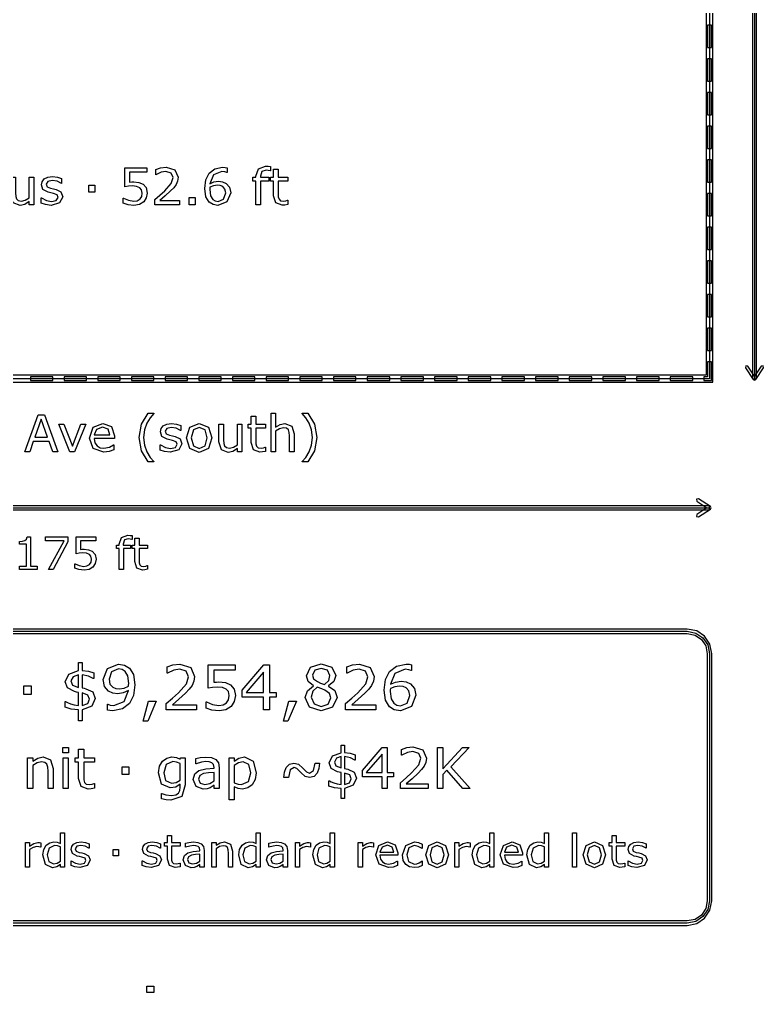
# Model space of a CAD drawing. Header units: inches. Extents: x -33163 to 19162, y -8858 to 30669.
# Drawn here: x 14214 to 15454, y 24874 to 26496 of the extents above; entities that cross this region are included whole.
import ezdxf

# ---------------------------------------------------------------- set-up
doc = ezdxf.new("R2010")
doc.units = ezdxf.units.IN
doc.layers.add('Layer 1', color=7, linetype='Continuous')

msp = doc.modelspace()

# ---------------------------------------------------------------- linework, layer by layer
at = {"layer": 'Layer 1', "color": 7}
for points in [[(13262.91845, 30121.78038), (13262.91845, 25891.78038), (15369.49595, 25891.78038), (15369.49595, 30121.78038), (13262.91845, 30121.78038)], [(15435.45093, 30116.17148), (15435.45093, 25897.38932), (15441.99164, 25897.38932), (15441.99164, 30116.17148), (15435.45093, 30116.17148)], [(13274.13626, 30110.56258), (15358.27807, 30110.56258), (15358.27807, 25902.99825), (13274.13626, 25902.99825), (13274.13626, 30110.56258)], [(13268.52736, 26524.12636), (15363.88701, 26524.12636), (15363.88701, 25897.38932), (13268.52736, 25897.38932), (13268.52736, 26524.12636)], [(15360.61665, 25925.45217), (15360.61665, 25900.65967), (15354.53273, 25900.65967), (15354.53273, 25894.11896), (15367.15737, 25894.11896), (15367.15737, 25925.45217), (15360.61665, 25925.45217)]]:
    msp.add_lwpolyline(points, close=True, dxfattribs=at)
for points in [[(15438.72128, 30116.17148), (15438.72128, 25897.38932)], [(15360.61665, 26486.70922), (15360.61665, 26449.29208), (15367.15737, 26449.29208), (15367.15737, 26486.70922), (15360.61665, 26486.70922)], [(15360.61665, 26430.58351), (15360.61665, 26393.16638), (15367.15737, 26393.16638), (15367.15737, 26430.58351), (15360.61665, 26430.58351)], [(15360.61665, 26374.45781), (15360.61665, 26337.04067), (15367.15737, 26337.04067), (15367.15737, 26374.45781), (15360.61665, 26374.45781)], [(15360.61665, 26318.3321), (15360.61665, 26280.91497), (15367.15737, 26280.91497), (15367.15737, 26318.3321), (15360.61665, 26318.3321)], [(15360.61665, 26262.2064), (15360.61665, 26224.78926), (15367.15737, 26224.78926), (15367.15737, 26262.2064), (15360.61665, 26262.2064)], [(14426.62244, 26206.81604), (14425.06036, 26198.6356), (14420.78518, 26192.05844), (14413.71464, 26187.6188), (14404.25992, 26186.0978), (14394.59953, 26187.16661), (14386.74804, 26189.67411), (14386.74804, 26198.34789), (14387.32333, 26198.34789), (14395.21598, 26194.68933), (14404.09527, 26193.20938), (14409.72701, 26194.03163), (14414.61884, 26196.90919), (14417.33194, 26201.14332), (14418.27739, 26206.8573), (14417.1675, 26212.20128), (14414.16665, 26215.6954), (14408.94591, 26217.87411), (14402.12208, 26218.53171), (14395.13378, 26218.03875), (14389.37872, 26217.05214), (14389.37872, 26248.58178), (14426.21123, 26248.58178), (14426.21123, 26241.38789), (14397.31248, 26241.38789), (14397.31248, 26225.10926), (14400.92995, 26225.35621), (14404.13632, 26225.44043), (14412.85117, 26224.57703), (14419.71616, 26221.61723), (14424.81351, 26215.77997), (14426.62226, 26206.81848), (14426.62244, 26206.81604)], [(14480.63792, 26187.37212), (14439.20144, 26187.37212), (14439.20144, 26195.96366), (14447.83402, 26203.363), (14455.93222, 26210.72126), (14466.74351, 26222.84807), (14469.66227, 26232.59055), (14466.49695, 26240.03104), (14457.74097, 26242.74417), (14449.64278, 26241.42876), (14441.13347, 26237.40015), (14440.72279, 26237.40015), (14440.72279, 26246.03284), (14448.49212, 26248.66373), (14457.94685, 26249.85583), (14472.70455, 26245.29283), (14478.04857, 26233.00166), (14477.14398, 26226.46554), (14474.55417, 26220.75156), (14470.77234, 26215.73648), (14465.5516, 26210.26907), (14456.46682, 26201.88316), (14447.71092, 26194.40151), (14480.6381, 26194.40151), (14480.63792, 26187.37212)], [(14565.68977, 26207.22714), (14559.52361, 26191.97621), (14544.47819, 26186.0978), (14536.25671, 26187.49541), (14529.72059, 26191.6473), (14524.25318, 26200.69103), (14522.36223, 26214.25653), (14524.08875, 26228.68533), (14529.67944, 26239.86668), (14539.01089, 26247.10158), (14552.32979, 26249.73248), (14556.39948, 26249.52668), (14559.72913, 26248.78673), (14559.72913, 26240.93514), (14559.31848, 26240.93514), (14555.82429, 26242.08618), (14551.0969, 26242.66148), (14536.997, 26237.11194), (14530.87192, 26222.1899), (14537.65471, 26225.35519), (14545.42411, 26226.46508), (14552.28902, 26225.72517), (14558.41411, 26222.84761), (14563.84033, 26216.51698), (14565.69016, 26207.22668), (14565.68977, 26207.22714)], [(14632.16094, 26243.85375), (14631.75029, 26243.85375), (14628.42054, 26244.59369), (14624.80314, 26245.00433), (14617.56816, 26242.78458), (14615.3483, 26234.85071), (14615.3483, 26233.28867), (14629.28387, 26233.28867), (14629.28387, 26226.7937), (14615.59498, 26226.7937), (14615.59498, 26187.37212), (14607.86677, 26187.37212), (14607.86677, 26226.79445), (14602.64603, 26226.79445), (14602.64603, 26233.28941), (14607.86677, 26233.28941), (14607.86677, 26234.81041), (14611.93642, 26247.34825), (14623.69317, 26251.74682), (14628.33841, 26251.49986), (14632.16143, 26250.92457), (14632.16094, 26243.85375)], [(14660.89514, 26187.78288), (14656.12673, 26186.83735), (14651.5638, 26186.4669), (14640.87576, 26190.24884), (14637.21713, 26202.37554), (14637.21713, 26226.7936), (14631.9965, 26226.7936), (14631.9965, 26233.28856), (14637.21713, 26233.28856), (14637.21713, 26246.48418), (14644.94545, 26246.48418), (14644.94545, 26233.28856), (14660.89514, 26233.28856), (14660.89514, 26226.7936), (14644.94545, 26226.7936), (14644.94545, 26205.86977), (14645.1101, 26200.19684), (14646.26111, 26196.415), (14648.72757, 26193.98963), (14653.57832, 26193.24969), (14657.52462, 26193.78383), (14660.48442, 26194.72929), (14660.89507, 26194.72929), (14660.89514, 26187.78288)], [(14237.77365, 26187.37212), (14230.04544, 26187.37212), (14230.04544, 26192.46948), (14222.56386, 26187.74208), (14214.67118, 26186.0978), (14203.4077, 26190.49625), (14199.37909, 26203.48639), (14199.37909, 26233.28941), (14207.10734, 26233.28941), (14207.10734, 26207.14494), (14207.4366, 26201.14322), (14208.83421, 26196.90909), (14211.71177, 26194.27819), (14216.85028, 26193.45595), (14223.38639, 26195.01803), (14230.04579, 26199.00549), (14230.04579, 26233.2893), (14237.77404, 26233.2893), (14237.77365, 26187.37212)], [(14285.78751, 26200.60883), (14280.5668, 26190.29077), (14266.38468, 26186.26223), (14257.01215, 26187.45436), (14249.90046, 26190.1263), (14249.90046, 26198.80008), (14250.3111, 26198.80008), (14258.45038, 26194.40151), (14267.04192, 26192.79835), (14275.0168, 26194.44266), (14277.89437, 26199.62222), (14276.33221, 26203.73296), (14270.33049, 26206.11729), (14266.01423, 26206.98069), (14261.20463, 26208.0495), (14252.61313, 26212.73581), (14250.10551, 26220.38179), (14251.25656, 26225.72581), (14254.83288, 26230.2065), (14260.67024, 26233.24854), (14268.64512, 26234.39948), (14276.94884, 26233.37182), (14283.9783, 26230.94644), (14283.9783, 26222.68381), (14283.56765, 26222.68381), (14276.37383, 26226.34243), (14268.07004, 26227.86336), (14260.91737, 26226.21908), (14257.99865, 26221.40948), (14259.76632, 26217.13427), (14265.35691, 26214.79113), (14270.12546, 26213.80452), (14274.56507, 26212.89997), (14282.8689, 26208.66594), (14285.78751, 26200.60883), (14285.78751, 26200.60883)], [(14339.06308, 26208.37819), (14329.23837, 26208.37819), (14329.23837, 26220.01166), (14339.06308, 26220.01166), (14339.06308, 26208.37819)], [(14557.34491, 26206.89788), (14556.19386, 26213.22848), (14552.49426, 26217.58589), (14548.30118, 26219.31241), (14543.49158, 26219.72306), (14536.99662, 26218.90085), (14530.83049, 26216.35208), (14530.70699, 26214.58448), (14530.66959, 26212.48801), (14531.98496, 26202.21111), (14535.6847, 26196.29154), (14539.75436, 26193.61957), (14544.56396, 26192.79732), (14553.93649, 26196.41483), (14557.34848, 26206.89721), (14557.34491, 26206.89788)], [(15360.61665, 26206.08069), (15360.61665, 26168.66356), (15367.15737, 26168.66356), (15367.15737, 26206.08069), (15360.61665, 26206.08069)], [(14506.3303, 26187.37212), (14496.50548, 26187.37212), (14496.50548, 26199.08779), (14506.3303, 26199.08779), (14506.3303, 26187.37212)], [(15360.61665, 26149.95499), (15360.61665, 26112.53785), (15367.15737, 26112.53785), (15367.15737, 26149.95499), (15360.61665, 26149.95499)], [(15360.61665, 26093.82928), (15360.61665, 26056.41215), (15367.15737, 26056.41215), (15367.15737, 26093.82928), (15360.61665, 26093.82928)], [(15360.61665, 26037.70358), (15360.61665, 26000.28644), (15367.15737, 26000.28644), (15367.15737, 26037.70358), (15360.61665, 26037.70358)], [(15360.61665, 25981.57787), (15360.61665, 25944.16074), (15367.15737, 25944.16074), (15367.15737, 25981.57787), (15360.61665, 25981.57787)], [(15424.26965, 25919.07593), (15423.57556, 25915.67769), (15436.67523, 25896.0191), (15438.72146, 25894.92112), (15440.76773, 25896.0191), (15453.86736, 25915.67769), (15453.17327, 25919.07593), (15449.77504, 25918.39959), (15438.72128, 25901.82896), (15427.66788, 25918.39987), (15424.26965, 25919.07621), (15424.26965, 25919.07593)], [(14232.01863, 25900.65967), (14232.01863, 25894.11896), (14269.43576, 25894.11896), (14269.43576, 25900.65967), (14232.01863, 25900.65967)], [(14288.14433, 25900.65967), (14288.14433, 25894.11896), (14325.56147, 25894.11896), (14325.56147, 25900.65967), (14288.14433, 25900.65967)], [(14344.27004, 25900.65967), (14344.27004, 25894.11896), (14381.68717, 25894.11896), (14381.68717, 25900.65967), (14344.27004, 25900.65967)], [(14400.39574, 25900.65967), (14400.39574, 25894.11896), (14437.81288, 25894.11896), (14437.81288, 25900.65967), (14400.39574, 25900.65967)], [(14456.52145, 25900.65967), (14456.52145, 25894.11896), (14493.93858, 25894.11896), (14493.93858, 25900.65967), (14456.52145, 25900.65967)], [(14512.64715, 25900.65967), (14512.64715, 25894.11896), (14550.06429, 25894.11896), (14550.06429, 25900.65967), (14512.64715, 25900.65967)], [(14568.77286, 25900.65967), (14568.77286, 25894.11896), (14606.18999, 25894.11896), (14606.18999, 25900.65967), (14568.77286, 25900.65967)], [(14624.89856, 25900.65967), (14624.89856, 25894.11896), (14662.3157, 25894.11896), (14662.3157, 25900.65967), (14624.89856, 25900.65967)], [(14681.02427, 25900.65967), (14681.02427, 25894.11896), (14718.4414, 25894.11896), (14718.4414, 25900.65967), (14681.02427, 25900.65967)], [(14737.14997, 25900.65967), (14737.14997, 25894.11896), (14774.56711, 25894.11896), (14774.56711, 25900.65967), (14737.14997, 25900.65967)], [(14793.27568, 25900.65967), (14793.27568, 25894.11896), (14830.69281, 25894.11896), (14830.69281, 25900.65967), (14793.27568, 25900.65967)], [(14849.40138, 25900.65967), (14849.40138, 25894.11896), (14886.81852, 25894.11896), (14886.81852, 25900.65967), (14849.40138, 25900.65967)], [(14905.52709, 25900.65967), (14905.52709, 25894.11896), (14942.94422, 25894.11896), (14942.94422, 25900.65967), (14905.52709, 25900.65967)], [(14961.65279, 25900.65967), (14961.65279, 25894.11896), (14999.06993, 25894.11896), (14999.06993, 25900.65967), (14961.65279, 25900.65967)], [(15017.7785, 25900.65967), (15017.7785, 25894.11896), (15055.19563, 25894.11896), (15055.19563, 25900.65967), (15017.7785, 25900.65967)], [(15073.9042, 25900.65967), (15073.9042, 25894.11896), (15111.32134, 25894.11896), (15111.32134, 25900.65967), (15073.9042, 25900.65967)], [(15130.02991, 25900.65967), (15130.02991, 25894.11896), (15167.44704, 25894.11896), (15167.44704, 25900.65967), (15130.02991, 25900.65967)], [(15186.15561, 25900.65967), (15186.15561, 25894.11896), (15223.57275, 25894.11896), (15223.57275, 25900.65967), (15186.15561, 25900.65967)], [(15242.28132, 25900.65967), (15242.28132, 25894.11896), (15279.69845, 25894.11896), (15279.69845, 25900.65967), (15242.28132, 25900.65967)], [(15298.40702, 25900.65967), (15298.40702, 25894.11896), (15335.82416, 25894.11896), (15335.82416, 25900.65967), (15298.40702, 25900.65967)], [(14277.81263, 25775.78362), (14269.13885, 25775.78362), (14263.13716, 25792.84331), (14236.66379, 25792.84331), (14230.66206, 25775.78362), (14222.39943, 25775.78362), (14244.67982, 25836.993), (14255.5322, 25836.993), (14277.81263, 25775.78362)], [(14437.84487, 25758.84721), (14428.43119, 25758.84721), (14417.12652, 25777.05795), (14413.09802, 25799.29719), (14417.12652, 25821.53647), (14428.43119, 25839.74717), (14437.84487, 25839.74717), (14437.84487, 25839.33653), (14431.47319, 25832.3893), (14425.8825, 25823.26334), (14421.85399, 25812.12325), (14420.33299, 25799.29758), (14421.81284, 25786.43087), (14425.8825, 25775.33182), (14431.51427, 25766.20586), (14437.84487, 25759.25871), (14437.84487, 25758.84721)], [(14623.5694, 25776.19427), (14618.80088, 25775.24874), (14614.23795, 25774.87924), (14603.54994, 25778.66119), (14599.89139, 25790.78789), (14599.89139, 25815.20594), (14594.67065, 25815.20594), (14594.67065, 25821.7009), (14599.89139, 25821.7009), (14599.89139, 25834.89653), (14607.6196, 25834.89653), (14607.6196, 25821.7009), (14623.5694, 25821.7009), (14623.5694, 25815.20594), (14607.6196, 25815.20594), (14607.6196, 25794.28208), (14607.78425, 25788.60918), (14608.93529, 25784.82735), (14611.40172, 25782.40197), (14616.2524, 25781.66203), (14620.19877, 25782.19617), (14623.15847, 25783.1416), (14623.56911, 25783.1416), (14623.5694, 25776.19427)], [(14671.29543, 25775.78362), (14663.56722, 25775.78362), (14663.56722, 25801.92809), (14663.19773, 25807.84758), (14661.84116, 25812.20499), (14658.88137, 25814.75375), (14653.86625, 25815.61715), (14647.2479, 25814.05507), (14640.62958, 25810.06765), (14640.62958, 25775.78362), (14632.90134, 25775.78362), (14632.90134, 25839.74717), (14640.62958, 25839.74717), (14640.62958, 25816.60355), (14648.11123, 25821.28987), (14656.04495, 25822.97523), (14667.39067, 25818.49454), (14671.29589, 25805.58674), (14671.29543, 25775.78362)], [(14709.36119, 25799.29719), (14705.33258, 25777.05795), (14694.02802, 25758.84721), (14684.61434, 25758.84721), (14684.61434, 25759.25786), (14690.94497, 25766.20501), (14696.57671, 25775.33097), (14700.60521, 25786.43002), (14702.12621, 25799.29673), (14700.60521, 25812.1224), (14696.57671, 25823.26249), (14690.94497, 25832.38845), (14684.61434, 25839.33568), (14684.61434, 25839.74636), (14694.02802, 25839.74636), (14705.33258, 25821.53562), (14709.36119, 25799.29638), (14709.36119, 25799.29719)], [(14260.62955, 25799.83162), (14249.90046, 25829.8813), (14239.13021, 25799.83162), (14260.62955, 25799.83162)], [(14324.14091, 25821.7009), (14305.56033, 25775.78362), (14297.79093, 25775.78362), (14279.33363, 25821.7009), (14287.71954, 25821.7009), (14301.94282, 25785.15615), (14316.04275, 25821.7009), (14324.14091, 25821.7009)], [(14371.94918, 25797.94066), (14338.11763, 25797.94066), (14339.39195, 25790.54132), (14342.88607, 25785.40282), (14347.94234, 25782.44302), (14354.4373, 25781.45651), (14363.85098, 25783.30635), (14370.63377, 25787.00605), (14371.04442, 25787.00605), (14371.04442, 25778.57895), (14363.06961, 25775.8247), (14354.51915, 25774.71481), (14336.67847, 25780.88097), (14330.26564, 25798.47505), (14336.39065, 25816.35688), (14352.58712, 25822.97523), (14366.89263, 25817.54901), (14371.94879, 25802.1336), (14371.94918, 25797.94066)], [(14484.29655, 25789.02032), (14479.07584, 25778.70227), (14464.89371, 25774.67373), (14455.52119, 25775.86586), (14448.40949, 25778.5378), (14448.40949, 25787.21157), (14448.82014, 25787.21157), (14456.95942, 25782.81301), (14465.55096, 25781.20984), (14473.52584, 25782.85416), (14476.4034, 25788.03371), (14474.84136, 25792.14445), (14468.83952, 25794.52878), (14464.5233, 25795.39218), (14459.7137, 25796.46099), (14451.12216, 25801.14731), (14448.61466, 25808.79328), (14449.7656, 25814.13731), (14453.34202, 25818.618), (14459.17928, 25821.66003), (14467.1542, 25822.81098), (14475.45788, 25821.78332), (14482.48733, 25819.35794), (14482.48733, 25811.09531), (14482.07669, 25811.09531), (14474.88286, 25814.75393), (14466.57918, 25816.27486), (14459.42641, 25814.63058), (14456.5078, 25809.82098), (14458.27536, 25805.54577), (14463.86606, 25803.20263), (14468.6345, 25802.21602), (14473.07415, 25801.31146), (14481.37793, 25797.07744), (14484.29655, 25789.02032), (14484.29655, 25789.02032)], [(14534.48904, 25798.72172), (14528.73398, 25781.00433), (14513.31861, 25774.50929), (14497.821, 25781.00433), (14492.10703, 25798.72172), (14497.821, 25816.43912), (14513.31861, 25822.97523), (14528.73398, 25816.43912), (14534.48904, 25798.72172), (14534.48904, 25798.72172)], [(14584.51713, 25775.78362), (14576.78882, 25775.78362), (14576.78882, 25780.88097), (14569.30728, 25776.15357), (14561.4146, 25774.50929), (14550.15108, 25778.90775), (14546.12247, 25791.89789), (14546.12247, 25821.7009), (14553.85082, 25821.7009), (14553.85082, 25795.55644), (14554.18008, 25789.55471), (14555.5778, 25785.32058), (14558.45526, 25782.68969), (14563.59376, 25781.86744), (14570.12988, 25783.42952), (14576.78928, 25787.41698), (14576.78928, 25821.7008), (14584.51763, 25821.7008), (14584.51713, 25775.78362)], [(14364.42656, 25803.86012), (14361.34348, 25813.2738), (14352.17636, 25816.60355), (14342.26945, 25812.945), (14338.11763, 25803.86012), (14364.42656, 25803.86012)], [(14526.51412, 25798.72172), (14523.02001, 25811.95842), (14513.31861, 25816.31584), (14503.53494, 25811.95842), (14500.08191, 25798.72172), (14503.57602, 25785.60834), (14513.31861, 25781.16869), (14522.97885, 25785.56725), (14526.51412, 25798.72172), (14526.51412, 25798.72172)], [(15345.59863, 25697.38668), (15342.2004, 25696.69259), (15342.87674, 25693.29436), (15359.44765, 25682.24096), (15342.87674, 25671.18755), (15342.2004, 25667.78936), (15345.59863, 25667.09527), (15365.25722, 25680.1949), (15366.3552, 25682.24117), (15365.25722, 25684.2874), (15345.59863, 25697.38668)], [(13268.52736, 25685.51114), (13268.52736, 25678.97042), (15363.88701, 25678.97042), (15363.88701, 25685.51114), (13268.52736, 25685.51114)], [(13268.52736, 25682.24078), (15363.88701, 25682.24078)], [(14243.40093, 25579.34365), (14213.94952, 25579.34365), (14213.94952, 25584.89775), (14225.27699, 25584.89775), (14225.27699, 25621.36487), (14213.94952, 25621.36487), (14213.94952, 25626.33434), (14218.8824, 25626.70009), (14222.86526, 25627.83279), (14225.49616, 25630.13488), (14226.62896, 25633.93507), (14232.2927, 25633.93507), (14232.2927, 25584.89814), (14243.40093, 25584.89814), (14243.40093, 25579.34365)], [(14294.22826, 25625.60349), (14269.6002, 25579.34365), (14261.7806, 25579.34365), (14287.9799, 25627.35741), (14256.9938, 25627.35741), (14256.9938, 25633.752), (14294.22826, 25633.752), (14294.22826, 25625.60349)], [(14341.21895, 25596.62717), (14339.83039, 25589.35564), (14336.03021, 25583.50919), (14329.74536, 25579.56292), (14321.34109, 25578.21096), (14312.75415, 25579.16097), (14305.775, 25581.38992), (14305.775, 25589.09989), (14306.28669, 25589.09989), (14313.3024, 25585.84777), (14321.19508, 25584.5324), (14326.20111, 25585.26293), (14330.54936, 25587.82078), (14332.96109, 25591.58438), (14333.80108, 25596.66348), (14332.81451, 25601.41379), (14330.14702, 25604.51968), (14325.50645, 25606.45631), (14319.44077, 25607.04094), (14313.22896, 25606.60222), (14308.1134, 25605.72574), (14308.1134, 25633.7521), (14340.85338, 25633.7521), (14340.85338, 25627.35751), (14315.16559, 25627.35751), (14315.16559, 25612.88763), (14318.38112, 25613.10655), (14321.23128, 25613.18136), (14328.97773, 25612.41434), (14335.08001, 25609.78345), (14339.61094, 25604.5947), (14341.21877, 25596.62898), (14341.21895, 25596.62717)], [(14401.54679, 25629.54987), (14401.18104, 25629.54987), (14398.22135, 25630.20747), (14395.00579, 25630.57325), (14388.57472, 25628.60013), (14386.60153, 25621.54783), (14386.60153, 25620.15931), (14398.98865, 25620.15931), (14398.98865, 25614.38594), (14386.8208, 25614.38594), (14386.8208, 25579.34365), (14379.95122, 25579.34365), (14379.95122, 25614.38565), (14375.31065, 25614.38565), (14375.31065, 25620.15902), (14379.95122, 25620.15902), (14379.95122, 25621.51099), (14383.56868, 25632.65579), (14394.01922, 25636.56557), (14398.14827, 25636.34669), (14401.5465, 25635.83503), (14401.54679, 25629.54987)], [(14427.08838, 25579.70905), (14422.84966, 25578.86901), (14418.79375, 25578.53976), (14409.29324, 25581.9015), (14406.04123, 25592.6808), (14406.04123, 25614.38565), (14401.4006, 25614.38565), (14401.4006, 25620.15902), (14406.04123, 25620.15902), (14406.04123, 25631.88845), (14412.91075, 25631.88845), (14412.91075, 25620.15902), (14427.08838, 25620.15902), (14427.08838, 25614.38565), (14412.91075, 25614.38565), (14412.91075, 25595.78672), (14413.05665, 25590.7442), (14414.07975, 25587.38253), (14416.27221, 25585.22666), (14420.58387, 25584.56906), (14424.09174, 25585.04426), (14426.72264, 25585.88426), (14427.08838, 25585.88426), (14427.08838, 25579.70905)], [(13305.94449, 25480.19188), (13289.92056, 25476.95769), (13276.83676, 25468.13712), (13268.0162, 25455.05333), (13264.78197, 25439.02939), (13264.78197, 25027.44089), (13268.0162, 25011.41695), (13276.83676, 24998.33316), (13289.92056, 24989.51259), (13305.94449, 24986.2784), (15326.46987, 24986.2784), (15342.49381, 24989.51259), (15355.5776, 24998.33316), (15364.39817, 25011.41695), (15367.63236, 25027.44089), (15367.63236, 25439.02939), (15364.39817, 25455.05333), (15355.5776, 25468.13712), (15342.49381, 25476.95769), (15326.46987, 25480.19188), (13305.94449, 25480.19188)], [(13305.94449, 25476.44653), (15326.46987, 25476.44653), (15341.06137, 25473.51512), (15352.95184, 25465.51135), (15360.9556, 25453.62089), (15363.88701, 25439.02939), (15363.88701, 25027.44089), (15360.9556, 25012.84939), (15352.95184, 25000.95893), (15341.06137, 24992.95516), (15326.46987, 24990.02375), (13305.94449, 24990.02375), (13291.35299, 24992.95516), (13279.46253, 25000.95893), (13271.45876, 25012.84939), (13268.52736, 25027.44089), (13268.52736, 25439.02939), (13271.45876, 25453.62089), (13279.46253, 25465.51135), (13291.35299, 25473.51512), (13305.94449, 25476.44653), (13305.94449, 25476.44653)], [(13305.94449, 25472.70118), (15326.46987, 25472.70118), (15339.62897, 25470.07258), (15350.3261, 25462.88562), (15357.51307, 25452.18849), (15360.14166, 25439.02939), (15360.14166, 25027.44089), (15357.51307, 25014.28179), (15350.3261, 25003.58466), (15339.62897, 24996.39769), (15326.46987, 24993.7691), (13305.94449, 24993.7691), (13292.78539, 24996.39769), (13282.08826, 25003.58466), (13274.9013, 25014.28179), (13272.27274, 25027.44089), (13272.27274, 25439.02939), (13274.9013, 25452.18849), (13282.08826, 25462.88562), (13292.78539, 25470.07258), (13305.94449, 25472.70118), (13305.94449, 25472.70118)], [(14340.09764, 25364.57875), (14334.0182, 25351.61605), (14318.09131, 25345.53668), (14318.09131, 25327.34889), (14312.16266, 25327.34889), (14312.16266, 25345.28552), (14299.70249, 25346.54154), (14289.60371, 25349.75706), (14289.60371, 25359.70516), (14290.40722, 25359.70516), (14293.8238, 25357.64514), (14298.59681, 25355.48479), (14304.67617, 25353.67603), (14312.16238, 25352.72142), (14312.16238, 25374.47651), (14308.44443, 25375.23045), (14305.27915, 25376.034), (14293.52229, 25382.21381), (14289.95503, 25392.46331), (14295.78323, 25405.02403), (14312.16238, 25411.00292), (14312.16238, 25424.66886), (14318.09103, 25424.66886), (14318.09103, 25411.1034), (14328.49121, 25409.89751), (14337.4345, 25407.33521), (14337.4345, 25397.48758), (14336.73104, 25397.48758), (14328.84296, 25401.55724), (14318.09103, 25403.81818), (14318.09103, 25382.16357), (14321.35682, 25381.46015), (14324.42156, 25380.80722), (14335.97746, 25375.28051), (14340.09735, 25364.57882), (14340.09764, 25364.57875)], [(14405.86538, 25387.38887), (14403.60444, 25369.60303), (14396.87189, 25355.98721), (14385.41654, 25347.14451), (14369.23839, 25344.02944), (14364.31459, 25344.33062), (14360.19466, 25345.18469), (14360.19466, 25354.78105), (14360.69702, 25354.78105), (14364.81691, 25353.32404), (14370.74556, 25352.67111), (14388.12956, 25359.30311), (14395.46502, 25377.69196), (14386.67256, 25373.67251), (14377.67903, 25372.46673), (14369.28852, 25373.37128), (14361.80238, 25376.88824), (14355.12008, 25384.67585), (14352.90937, 25395.98051), (14360.44586, 25414.6206), (14378.83467, 25421.80527), (14388.88322, 25420.09699), (14396.97226, 25415.07268), (14403.55413, 25404.32079), (14405.86527, 25387.38897), (14405.86538, 25387.38887)], [(14395.71635, 25389.54933), (14394.10852, 25402.05978), (14389.68715, 25409.39519), (14384.61264, 25412.61075), (14378.7343, 25413.61557), (14367.27895, 25409.09372), (14363.10882, 25396.38236), (14364.46538, 25388.59475), (14369.03747, 25383.31921), (14374.01143, 25381.20906), (14380.04052, 25380.70674), (14387.97895, 25381.7618), (14395.51533, 25384.82663), (14395.61542, 25386.88655), (14395.71646, 25389.54944), (14395.71635, 25389.54933)], [(14508.81274, 25345.48655), (14458.1681, 25345.48655), (14458.1681, 25355.98728), (14468.71907, 25365.03101), (14478.61683, 25374.02443), (14491.83069, 25388.84598), (14495.39796, 25400.75352), (14491.52919, 25409.84749), (14480.82753, 25413.16349), (14470.92967, 25411.55576), (14460.52948, 25406.63197), (14460.02716, 25406.63197), (14460.02716, 25417.18294), (14469.52297, 25420.39846), (14481.0788, 25421.85547), (14499.11598, 25416.27856), (14505.64753, 25401.25595), (14504.54213, 25393.26739), (14501.37692, 25386.28368), (14496.75459, 25380.154), (14490.37376, 25373.47176), (14479.27004, 25363.22226), (14468.56835, 25354.07809), (14508.81281, 25354.07809), (14508.81274, 25345.48655)], [(14573.62587, 25369.25139), (14571.71664, 25359.25308), (14566.49134, 25351.21417), (14557.84967, 25345.78805), (14546.29377, 25343.92906), (14534.48678, 25345.23528), (14524.89042, 25348.30012), (14524.89042, 25358.90133), (14525.59384, 25358.90133), (14535.24047, 25354.42973), (14546.09292, 25352.62105), (14552.97618, 25353.6259), (14558.95507, 25357.14282), (14562.27107, 25362.31788), (14563.42671, 25369.30163), (14562.07015, 25375.83315), (14558.4024, 25380.10376), (14552.02157, 25382.76665), (14543.68129, 25383.57019), (14535.13999, 25382.96775), (14528.10605, 25381.7619), (14528.10605, 25420.29809), (14573.12355, 25420.29809), (14573.12355, 25411.50563), (14537.80288, 25411.50563), (14537.80288, 25391.60942), (14542.22429, 25391.91064), (14546.14315, 25392.01073), (14556.79461, 25390.95568), (14565.18519, 25387.33817), (14571.41524, 25380.20374), (14573.62594, 25369.25082), (14573.62587, 25369.25139)], [(14641.35301, 25366.53826), (14630.24941, 25366.53826), (14630.24941, 25345.48655), (14620.60281, 25345.48655), (14620.60281, 25366.53826), (14584.77971, 25366.53826), (14584.77971, 25378.09409), (14621.00476, 25420.29798), (14630.24941, 25420.29798), (14630.24941, 25374.57706), (14641.35301, 25374.57706), (14641.35301, 25366.53826)], [(14743.0444, 25366.33727), (14735.45768, 25350.20935), (14716.46595, 25343.77827), (14697.07228, 25350.05863), (14689.88754, 25366.13631), (14693.50505, 25377.39063), (14703.70428, 25385.42954), (14703.70428, 25385.73073), (14694.76113, 25392.76468), (14691.89722, 25402.31083), (14698.83072, 25416.37872), (14716.46595, 25422.00601), (14734.35238, 25416.62999), (14741.03462, 25402.96394), (14737.8693, 25392.96563), (14728.57445, 25385.32878), (14728.57445, 25385.02759), (14739.32645, 25377.59166), (14743.0444, 25366.33727), (14743.0444, 25366.33727)], [(14731.13686, 25402.86378), (14726.96672, 25411.40508), (14716.41575, 25414.6206), (14706.01546, 25411.606), (14701.996, 25403.46665), (14704.00578, 25397.18636), (14710.18559, 25392.51373), (14715.51137, 25390.15231), (14722.3444, 25387.74068), (14729.22763, 25394.62395), (14731.13686, 25402.86378), (14731.13686, 25402.86378)], [(14807.90773, 25345.48655), (14757.26308, 25345.48655), (14757.26308, 25355.98728), (14767.81405, 25365.03101), (14777.71185, 25374.02443), (14790.92568, 25388.84598), (14794.49294, 25400.75352), (14790.62421, 25409.84749), (14779.92251, 25413.16349), (14770.02465, 25411.55576), (14759.62446, 25406.63197), (14759.12214, 25406.63197), (14759.12214, 25417.18294), (14768.61799, 25420.39846), (14780.17389, 25421.85547), (14798.211, 25416.27856), (14804.74252, 25401.25595), (14803.63722, 25393.26739), (14800.47194, 25386.28368), (14795.84961, 25380.154), (14789.46877, 25373.47176), (14778.36513, 25363.22226), (14767.66337, 25354.07809), (14807.90783, 25354.07809), (14807.90773, 25345.48655)], [(14874.42913, 25369.75381), (14866.89268, 25351.11373), (14848.50383, 25343.92906), (14838.45528, 25345.63723), (14830.46672, 25350.71174), (14823.78441, 25361.76515), (14821.47323, 25378.34535), (14823.58345, 25395.98051), (14830.41648, 25409.64657), (14841.82159, 25418.48927), (14858.10022, 25421.70479), (14863.07426, 25421.45317), (14867.14395, 25420.54861), (14867.14395, 25410.95233), (14866.64159, 25410.95233), (14862.37091, 25412.35909), (14856.59305, 25413.06255), (14839.35973, 25406.27976), (14831.87359, 25388.04173), (14840.16366, 25391.91036), (14849.65954, 25393.26693), (14858.05009, 25392.36237), (14865.53622, 25388.84535), (14872.16829, 25381.10805), (14874.42923, 25369.75314), (14874.42913, 25369.75381)], [(14312.16266, 25383.01781), (14312.16266, 25403.76805), (14303.11893, 25400.80365), (14299.45123, 25393.76971), (14302.16435, 25386.88648), (14312.16266, 25383.01781), (14312.16266, 25383.01781)], [(14620.60281, 25374.57706), (14620.60281, 25408.34024), (14591.61274, 25374.57706), (14620.60281, 25374.57706)], [(14232.92982, 25371.16051), (14220.92181, 25371.16051), (14220.92181, 25385.37919), (14232.92982, 25385.37919), (14232.92982, 25371.16051)], [(14732.69434, 25365.38265), (14730.63443, 25372.76831), (14722.696, 25378.39559), (14717.52105, 25380.45547), (14710.03491, 25383.11836), (14702.7497, 25376.43605), (14700.03657, 25366.89), (14704.70913, 25355.68581), (14716.56643, 25351.26452), (14728.27305, 25355.0327), (14732.69434, 25365.38265), (14732.69434, 25365.38265)], [(14864.2299, 25369.35158), (14862.82299, 25377.08898), (14858.30125, 25382.41466), (14853.17639, 25384.52488), (14847.29809, 25385.0272), (14839.35966, 25384.02235), (14831.82328, 25380.90731), (14831.67267, 25378.74684), (14831.6259, 25376.1845), (14833.23362, 25363.62375), (14837.75547, 25356.38888), (14842.72954, 25353.12312), (14848.60784, 25352.11816), (14860.06319, 25356.53956), (14864.23343, 25369.35148), (14864.2299, 25369.35158)], [(14330.60176, 25363.27243), (14327.63736, 25370.15566), (14318.09131, 25373.62237), (14318.09131, 25352.8219), (14327.33596, 25355.88673), (14330.60176, 25363.27243), (14330.60176, 25363.27243)], [(14441.53765, 25359.8056), (14427.3692, 25326.8967), (14420.03386, 25326.8967), (14428.77608, 25359.8056), (14441.53765, 25359.8056)], [(14675.21667, 25359.80571), (14661.04819, 25326.89677), (14653.71274, 25326.89677), (14662.455, 25359.80571), (14675.21667, 25359.80571)], [(14295.60766, 25274.08707), (14285.92454, 25274.08707), (14285.92454, 25282.99376), (14295.60766, 25282.99376), (14295.60766, 25274.08707)], [(14775.42584, 25231.88335), (14769.89914, 25220.09909), (14755.42, 25214.57239), (14755.42, 25198.03797), (14750.03037, 25198.03797), (14750.03037, 25214.34407), (14738.70297, 25215.48596), (14729.5222, 25218.40917), (14729.5222, 25227.45289), (14730.25278, 25227.45289), (14733.3587, 25225.58015), (14737.69776, 25223.61612), (14743.22446, 25221.97184), (14750.03008, 25221.10377), (14750.03008, 25240.88104), (14746.65009, 25241.56671), (14743.7726, 25242.29729), (14733.08459, 25247.91538), (14729.84167, 25257.23307), (14735.14001, 25268.65186), (14750.03008, 25274.08728), (14750.03008, 25286.51086), (14755.41972, 25286.51086), (14755.41972, 25274.17857), (14764.87458, 25273.08242), (14773.00474, 25270.75293), (14773.00474, 25261.8006), (14772.36493, 25261.8006), (14765.19394, 25265.5003), (14755.41936, 25267.55572), (14755.41936, 25247.86963), (14758.38832, 25247.22981), (14761.17449, 25246.63582), (14771.67982, 25241.61151), (14775.42517, 25231.88271), (14775.42584, 25231.88335)], [(14836.85898, 25233.6647), (14826.76475, 25233.6647), (14826.76475, 25214.52657), (14817.99513, 25214.52657), (14817.99513, 25233.66449), (14785.42864, 25233.66449), (14785.42864, 25244.16982), (14818.36049, 25282.53697), (14826.76475, 25282.53697), (14826.76475, 25240.97254), (14836.85898, 25240.97254), (14836.85898, 25233.6647)], [(14894.77519, 25214.52657), (14848.73452, 25214.52657), (14848.73452, 25224.07273), (14858.32632, 25232.29421), (14867.32437, 25240.47011), (14879.33698, 25253.94429), (14882.57983, 25264.76927), (14879.06287, 25273.0365), (14869.33404, 25276.0511), (14860.33606, 25274.58949), (14850.88123, 25270.11329), (14850.42473, 25270.11329), (14850.42473, 25279.70505), (14859.05742, 25282.6283), (14869.56268, 25283.95294), (14885.96007, 25278.88291), (14891.89791, 25265.22605), (14890.89305, 25257.96364), (14888.01549, 25251.6148), (14883.81336, 25246.04246), (14878.01259, 25239.96769), (14867.91836, 25230.64989), (14858.18953, 25222.33702), (14894.77547, 25222.33702), (14894.77519, 25214.52657)], [(14964.65823, 25214.52657), (14952.91973, 25214.52657), (14926.01701, 25244.80921), (14919.25702, 25237.59255), (14919.25702, 25214.52657), (14910.2134, 25214.52657), (14910.2134, 25282.53697), (14919.25702, 25282.53697), (14919.25702, 25247.04731), (14952.28026, 25282.53697), (14963.24227, 25282.53697), (14932.86824, 25250.56434), (14964.65823, 25214.52657)], [(14269.84687, 25214.52657), (14261.25992, 25214.52657), (14261.25992, 25243.57603), (14260.84928, 25250.1532), (14259.34203, 25254.99479), (14256.05343, 25257.82671), (14250.48098, 25258.78589), (14243.12732, 25257.05022), (14235.77363, 25252.61973), (14235.77363, 25214.52657), (14227.18668, 25214.52657), (14227.18668, 25265.54577), (14235.77363, 25265.54577), (14235.77363, 25259.88203), (14244.0865, 25265.08902), (14252.9018, 25266.96173), (14265.5082, 25261.9831), (14269.84736, 25247.6411), (14269.84687, 25214.52657)], [(14295.05959, 25214.52657), (14286.47261, 25214.52657), (14286.47261, 25265.54577), (14295.05959, 25265.54577), (14295.05959, 25214.52657)], [(14338.54241, 25214.98307), (14333.24403, 25213.93247), (14328.17412, 25213.52182), (14316.29858, 25217.72395), (14312.23348, 25231.19814), (14312.23348, 25258.32921), (14306.43271, 25258.32921), (14306.43271, 25265.54587), (14312.23348, 25265.54587), (14312.23348, 25280.20759), (14320.82035, 25280.20759), (14320.82035, 25265.54587), (14338.54241, 25265.54587), (14338.54241, 25258.32921), (14320.82035, 25258.32921), (14320.82035, 25235.08055), (14321.00275, 25228.77736), (14322.28157, 25224.57522), (14325.02209, 25221.88034), (14330.41176, 25221.05809), (14334.79657, 25221.65209), (14338.08528, 25222.70258), (14338.54174, 25222.70258), (14338.54241, 25214.98307)], [(14490.09276, 25220.32706), (14484.20059, 25201.28043), (14466.0676, 25195.20566), (14458.12008, 25195.79965), (14450.53796, 25197.39833), (14450.53796, 25206.16795), (14450.99446, 25206.16795), (14457.66305, 25204.1582), (14466.79807, 25202.92503), (14474.06044, 25203.97549), (14478.53664, 25206.8987), (14480.82042, 25211.19215), (14481.50514, 25216.81024), (14481.50514, 25221.46913), (14474.06009, 25216.81024), (14465.06211, 25215.30296), (14450.53732, 25221.88016), (14445.1933, 25240.51569), (14447.0203, 25251.84316), (14452.09032, 25260.11039), (14459.30698, 25265.13466), (14467.75689, 25266.96162), (14475.1563, 25266.04773), (14481.50514, 25263.35295), (14482.05332, 25265.54531), (14490.09219, 25265.54531), (14490.09276, 25220.32706)], [(14546.63865, 25214.52657), (14538.09735, 25214.52657), (14538.09735, 25219.96188), (14534.99143, 25217.76953), (14531.24608, 25215.57707), (14526.3132, 25213.84146), (14519.78165, 25213.11089), (14508.08882, 25217.67842), (14503.29287, 25229.32532), (14505.75932, 25238.6888), (14512.88466, 25244.35253), (14524.0751, 25247.1387), (14538.09735, 25248.23492), (14538.09735, 25249.55948), (14537.04685, 25254.40108), (14534.12365, 25257.41557), (14529.73884, 25258.83153), (14524.39481, 25259.19731), (14516.85844, 25258.28339), (14508.2715, 25255.72565), (14507.815, 25255.72565), (14507.815, 25264.44956), (14515.07741, 25265.95691), (14524.44074, 25266.77912), (14533.80422, 25265.86523), (14540.74684, 25262.8507), (14545.13169, 25257.41533), (14546.63894, 25249.1481), (14546.63865, 25214.52657)], [(14608.07179, 25240.65279), (14606.29047, 25229.27968), (14601.26616, 25220.60134), (14594.14082, 25215.34871), (14585.50824, 25213.52172), (14578.29157, 25214.38982), (14571.76005, 25217.0847), (14571.76005, 25195.70865), (14563.17311, 25195.70865), (14563.17311, 25265.54605), (14571.76005, 25265.54605), (14571.76005, 25260.20203), (14579.43346, 25264.99798), (14588.56848, 25266.96201), (14602.91048, 25259.97371), (14608.07179, 25240.65307), (14608.07179, 25240.65279)], [(14750.03037, 25248.64613), (14750.03037, 25267.50997), (14741.80889, 25264.81519), (14738.47454, 25258.4206), (14740.941, 25252.16315), (14750.03037, 25248.64613), (14750.03037, 25248.64613)], [(14817.99513, 25240.97272), (14817.99513, 25271.66646), (14791.64055, 25240.97272), (14817.99513, 25240.97272)], [(14395.81906, 25237.86634), (14384.90269, 25237.86634), (14384.90269, 25250.79238), (14395.81906, 25250.79238), (14395.81906, 25237.86634)], [(14481.50581, 25228.54854), (14481.50581, 25256.36483), (14475.11122, 25258.55718), (14469.26477, 25259.24193), (14458.12008, 25254.49173), (14454.05499, 25240.6978), (14457.06952, 25227.68037), (14467.07242, 25223.24991), (14474.56315, 25224.66577), (14481.50581, 25228.54819), (14481.50581, 25228.54854)], [(14599.21084, 25240.42458), (14596.05921, 25254.21847), (14586.37613, 25258.7861), (14578.93104, 25257.18743), (14571.76005, 25252.9853), (14571.76005, 25224.0729), (14578.0175, 25221.8348), (14584.00099, 25221.2408), (14595.19143, 25226.0824), (14599.21084, 25240.42436), (14599.21084, 25240.42458)], [(14713.90131, 25256.86771), (14712.85071, 25247.96102), (14709.88186, 25240.15058), (14704.81194, 25234.62388), (14697.27546, 25232.6141), (14689.6477, 25234.39545), (14682.47671, 25240.88133), (14675.71684, 25248.05231), (14671.33202, 25249.51395), (14664.75472, 25245.4946), (14662.05994, 25232.56845), (14654.43217, 25232.56845), (14655.43703, 25241.4295), (14658.40588, 25249.28559), (14663.52154, 25254.72101), (14671.05792, 25256.82197), (14678.64004, 25255.04061), (14685.90235, 25248.55484), (14691.8858, 25241.97757), (14697.00146, 25239.92215), (14703.89837, 25244.53539), (14706.27355, 25256.86771), (14713.90131, 25256.86771)], [(14538.09735, 25227.08722), (14538.09735, 25241.29225), (14528.8253, 25240.60754), (14520.42104, 25239.28286), (14514.43766, 25235.99426), (14512.15392, 25229.91953), (14514.80302, 25223.29658), (14522.88757, 25221.10423), (14531.1548, 25222.83983), (14538.09735, 25227.08761), (14538.09735, 25227.08722)], [(14766.79322, 25230.69581), (14764.09837, 25236.95326), (14755.42, 25240.10493), (14755.42, 25221.19534), (14763.82426, 25223.98151), (14766.79322, 25230.69581), (14766.79322, 25230.69581)], [(14288.78379, 25083.56659), (14281.91417, 25083.56659), (14281.91417, 25087.84177), (14275.73896, 25083.85891), (14268.75974, 25082.43389), (14257.14003, 25088.06104), (14252.86485, 25103.66372), (14254.32646, 25112.90837), (14258.3458, 25119.81444), (14264.11917, 25124.05316), (14270.98876, 25125.51477), (14276.68898, 25124.82068), (14281.91417, 25122.73786), (14281.91417, 25140.42333), (14288.78379, 25140.42333), (14288.78379, 25083.56659)], [(14481.31394, 25083.93198), (14477.07532, 25083.09195), (14473.01931, 25082.76269), (14463.51891, 25086.12444), (14460.26679, 25096.90374), (14460.26679, 25118.60859), (14455.62623, 25118.60859), (14455.62623, 25124.38196), (14460.26679, 25124.38196), (14460.26679, 25136.11138), (14467.13641, 25136.11138), (14467.13641, 25124.38196), (14481.31394, 25124.38196), (14481.31394, 25118.60859), (14467.13641, 25118.60859), (14467.13641, 25100.00966), (14467.28232, 25094.96714), (14468.30549, 25091.60546), (14470.49788, 25089.4496), (14474.80964, 25088.792), (14478.31748, 25089.2672), (14480.94837, 25090.1072), (14481.31412, 25090.1072), (14481.31394, 25083.93198)], [(14615.01445, 25083.56659), (14608.14487, 25083.56659), (14608.14487, 25087.84177), (14601.96962, 25083.85891), (14594.9904, 25082.43389), (14583.37068, 25088.06104), (14579.09551, 25103.66372), (14580.55711, 25112.90837), (14584.57646, 25119.81444), (14590.34983, 25124.05316), (14597.21941, 25125.51477), (14602.91964, 25124.82068), (14608.14487, 25122.73786), (14608.14487, 25140.42333), (14615.01445, 25140.42333), (14615.01445, 25083.56659)], [(14738.52018, 25083.56659), (14731.65067, 25083.56659), (14731.65067, 25087.84177), (14725.47535, 25083.85891), (14718.4962, 25082.43389), (14706.87642, 25088.06104), (14702.60124, 25103.66372), (14704.06284, 25112.90837), (14708.08226, 25119.81444), (14713.85563, 25124.05316), (14720.72515, 25125.51477), (14726.42548, 25124.82068), (14731.65067, 25122.73786), (14731.65067, 25140.42333), (14738.52018, 25140.42333), (14738.52018, 25083.56659)], [(15004.31347, 25083.56659), (14997.44389, 25083.56659), (14997.44389, 25087.84177), (14991.26864, 25083.85891), (14984.28942, 25082.43389), (14972.6696, 25088.06104), (14968.39442, 25103.66372), (14969.85603, 25112.90837), (14973.87548, 25119.81444), (14979.64885, 25124.05316), (14986.51837, 25125.51477), (14992.21866, 25124.82068), (14997.44389, 25122.73786), (14997.44389, 25140.42333), (15004.31347, 25140.42333), (15004.31347, 25083.56659)], [(15095.51773, 25083.56659), (15088.64815, 25083.56659), (15088.64815, 25087.84177), (15082.4729, 25083.85891), (15075.49368, 25082.43389), (15063.8739, 25088.06104), (15059.59869, 25103.66372), (15061.06029, 25112.90837), (15065.07974, 25119.81444), (15070.85312, 25124.05316), (15077.72263, 25125.51477), (15083.42292, 25124.82068), (15088.64815, 25122.73786), (15088.64815, 25140.42333), (15095.51773, 25140.42333), (15095.51773, 25083.56659)], [(15142.28915, 25083.56659), (15135.41957, 25083.56659), (15135.41957, 25140.42315), (15142.28915, 25140.42315), (15142.28915, 25083.56659)], [(15222.49485, 25083.93198), (15218.25616, 25083.09195), (15214.20022, 25082.76269), (15204.69974, 25086.12444), (15201.4477, 25096.90374), (15201.4477, 25118.60859), (15196.80706, 25118.60859), (15196.80706, 25124.38196), (15201.4477, 25124.38196), (15201.4477, 25136.11138), (15208.31721, 25136.11138), (15208.31721, 25124.38196), (15222.49485, 25124.38196), (15222.49485, 25118.60859), (15208.31721, 25118.60859), (15208.31721, 25100.00966), (15208.46316, 25094.96714), (15209.48622, 25091.60546), (15211.67868, 25089.4496), (15215.99034, 25088.792), (15219.49821, 25089.2672), (15222.1291, 25090.1072), (15222.49485, 25090.1072), (15222.49485, 25083.93198)], [(14249.21075, 25116.89123), (14248.84501, 25116.89123), (14245.84876, 25117.40292), (14242.45042, 25117.58532), (14236.31169, 25116.16027), (14230.61147, 25112.5428), (14230.61147, 25083.56659), (14223.74185, 25083.56659), (14223.74185, 25124.38196), (14230.61147, 25124.38196), (14230.61147, 25118.35284), (14237.80985, 25122.9934), (14244.20437, 25124.38196), (14246.79878, 25124.2725), (14249.2104, 25123.94416), (14249.21075, 25116.89123)], [(14331.46272, 25095.3325), (14326.82215, 25086.16089), (14314.21575, 25082.57998), (14305.88453, 25083.63964), (14299.56309, 25086.01481), (14299.56309, 25093.72477), (14299.92887, 25093.72477), (14307.16374, 25089.81499), (14314.80066, 25088.38994), (14321.88944, 25089.85155), (14324.4473, 25094.45552), (14323.05873, 25098.10962), (14317.72387, 25100.22889), (14313.88713, 25100.99595), (14309.61195, 25101.94597), (14301.9751, 25106.11162), (14299.74608, 25112.90809), (14300.76925, 25117.65829), (14303.94822, 25121.64115), (14309.13693, 25124.34519), (14316.22571, 25125.36826), (14323.60688, 25124.45437), (14329.85517, 25122.29857), (14329.85517, 25114.95396), (14329.48942, 25114.95396), (14323.09494, 25118.20608), (14315.71384, 25119.55805), (14309.35581, 25118.09644), (14306.7614, 25113.82123), (14308.33264, 25110.02108), (14313.30211, 25107.93826), (14317.54084, 25107.06174), (14321.48711, 25106.2582), (14328.86831, 25102.49461), (14331.46261, 25095.33268), (14331.46272, 25095.3325)], [(14450.29129, 25095.3325), (14445.65072, 25086.16089), (14433.04436, 25082.57998), (14424.71324, 25083.63964), (14418.3918, 25086.01481), (14418.3918, 25093.72477), (14418.75755, 25093.72477), (14425.99252, 25089.81499), (14433.62938, 25088.38994), (14440.71823, 25089.85155), (14443.27597, 25094.45552), (14441.88752, 25098.10962), (14436.55258, 25100.22889), (14432.71591, 25100.99595), (14428.44074, 25101.94597), (14420.80378, 25106.11162), (14418.57487, 25112.90809), (14419.59793, 25117.65829), (14422.777, 25121.64115), (14427.96571, 25124.34519), (14435.05449, 25125.36826), (14442.43559, 25124.45437), (14448.68395, 25122.29857), (14448.68395, 25114.95396), (14448.31821, 25114.95396), (14441.92362, 25118.20608), (14434.54252, 25119.55805), (14428.18452, 25118.09644), (14425.59019, 25113.82123), (14427.16142, 25110.02108), (14432.1309, 25107.93826), (14436.36952, 25107.06174), (14440.31589, 25106.2582), (14447.69699, 25102.49461), (14450.29129, 25095.33268), (14450.29129, 25095.3325)], [(14521.32542, 25083.56659), (14514.49246, 25083.56659), (14514.49246, 25087.91485), (14512.00769, 25086.16089), (14509.01144, 25084.40698), (14505.06503, 25083.01852), (14499.83983, 25082.43389), (14490.48555, 25086.08785), (14486.64877, 25095.40565), (14488.622, 25102.89638), (14494.32229, 25107.42731), (14503.27462, 25109.65626), (14514.49246, 25110.53274), (14514.49246, 25111.59239), (14513.65151, 25115.46573), (14511.31297, 25117.87735), (14507.8051, 25119.01008), (14503.52992, 25119.30194), (14497.50079, 25118.57136), (14490.63117, 25116.5251), (14490.26543, 25116.5251), (14490.26543, 25123.50424), (14496.07539, 25124.71009), (14503.56609, 25125.36769), (14511.05682, 25124.63715), (14516.61092, 25122.22543), (14520.11879, 25117.87717), (14521.32457, 25111.26342), (14521.32542, 25083.56659)], [(14568.68146, 25083.56659), (14561.81195, 25083.56659), (14561.81195, 25106.8062), (14561.48269, 25112.06799), (14560.27692, 25115.94121), (14557.64602, 25118.20671), (14553.18806, 25118.97377), (14547.30516, 25117.58521), (14541.42216, 25114.04078), (14541.42216, 25083.56659), (14534.55264, 25083.56659), (14534.55264, 25124.38196), (14541.42216, 25124.38196), (14541.42216, 25119.85103), (14548.07247, 25124.01657), (14555.12476, 25125.51477), (14565.2098, 25121.5318), (14568.68107, 25110.05821), (14568.68146, 25083.56659)], [(14660.25122, 25083.56659), (14653.4182, 25083.56659), (14653.4182, 25087.91485), (14650.93339, 25086.16089), (14647.93714, 25084.40698), (14643.99083, 25083.01852), (14638.76553, 25082.43389), (14629.41125, 25086.08785), (14625.57458, 25095.40565), (14627.5477, 25102.89638), (14633.24799, 25107.42731), (14642.20033, 25109.65626), (14653.4182, 25110.53274), (14653.4182, 25111.59239), (14652.57725, 25115.46573), (14650.23867, 25117.87735), (14646.7308, 25119.01008), (14642.45562, 25119.30194), (14636.42649, 25118.57136), (14629.55698, 25116.5251), (14629.19124, 25116.5251), (14629.19124, 25123.50424), (14635.0012, 25124.71009), (14642.4919, 25125.36769), (14649.98263, 25124.63715), (14655.53673, 25122.22543), (14659.0446, 25117.87717), (14660.25045, 25111.26342), (14660.25122, 25083.56659)], [(14698.94725, 25116.89123), (14698.5815, 25116.89123), (14695.58525, 25117.40292), (14692.18702, 25117.58532), (14686.04826, 25116.16027), (14680.34796, 25112.5428), (14680.34796, 25083.56659), (14673.47845, 25083.56659), (14673.47845, 25124.38196), (14680.34796, 25124.38196), (14680.34796, 25118.35284), (14687.54645, 25122.9934), (14693.94094, 25124.38196), (14696.53527, 25124.2725), (14698.94697, 25123.94416), (14698.94725, 25116.89123)], [(14803.81749, 25116.89123), (14803.45175, 25116.89123), (14800.45546, 25117.40292), (14797.05723, 25117.58532), (14790.9185, 25116.16027), (14785.21817, 25112.5428), (14785.21817, 25083.56659), (14778.34866, 25083.56659), (14778.34866, 25124.38196), (14785.21817, 25124.38196), (14785.21817, 25118.35284), (14792.41659, 25122.9934), (14798.81118, 25124.38196), (14801.40548, 25124.2725), (14803.8171, 25123.94416), (14803.81749, 25116.89123)], [(14844.45015, 25103.26177), (14814.37762, 25103.26177), (14815.51036, 25096.68447), (14818.61624, 25092.11698), (14823.11069, 25089.48608), (14828.88406, 25088.60957), (14837.25177, 25090.25389), (14843.28086, 25093.54256), (14843.64664, 25093.54256), (14843.64664, 25086.05182), (14836.55775, 25083.60364), (14828.95742, 25082.61703), (14813.09898, 25088.09809), (14807.39876, 25103.73722), (14812.84326, 25119.63222), (14827.24006, 25125.51523), (14839.95599, 25120.69187), (14844.45043, 25106.98934), (14844.45015, 25103.26177)], [(14837.76335, 25108.52356), (14835.02282, 25116.89123), (14826.87439, 25119.85103), (14818.06817, 25116.59892), (14814.37762, 25108.52356), (14837.76335, 25108.52356)], [(14885.04636, 25086.12444), (14878.50564, 25083.56659), (14871.96493, 25082.65267), (14863.85302, 25083.9316), (14857.53158, 25087.87797), (14853.40249, 25094.52832), (14851.94088, 25103.91909), (14857.42194, 25119.63137), (14871.96493, 25125.33159), (14878.83444, 25124.34509), (14885.04636, 25121.93336), (14885.04636, 25114.29654), (14884.68061, 25114.29654), (14878.17646, 25118.06013), (14871.67234, 25119.37565), (14862.42769, 25115.42924), (14859.06594, 25103.91909), (14862.35464, 25092.55513), (14871.67234, 25088.60875), (14875.91095, 25089.1569), (14879.78429, 25090.58194), (14882.59786, 25092.18974), (14884.68061, 25093.68783), (14885.04636, 25093.68783), (14885.04636, 25086.12444)], [(14928.63871, 25103.95603), (14923.52315, 25088.20716), (14909.8205, 25082.43389), (14896.04492, 25088.20716), (14890.96585, 25103.95603), (14896.04492, 25119.7048), (14909.8205, 25125.51477), (14923.52315, 25119.7048), (14928.63871, 25103.95603), (14928.63871, 25103.95603)], [(14921.54996, 25103.95603), (14918.44404, 25115.72194), (14909.8205, 25119.59517), (14901.12403, 25115.72194), (14898.0546, 25103.95603), (14901.16052, 25092.29966), (14909.8205, 25088.35335), (14918.40748, 25092.26317), (14921.54996, 25103.95603), (14921.54996, 25103.95603)], [(14964.74047, 25116.89123), (14964.37469, 25116.89123), (14961.37833, 25117.40292), (14957.9801, 25117.58532), (14951.84137, 25116.16027), (14946.14115, 25112.5428), (14946.14115, 25083.56659), (14939.27153, 25083.56659), (14939.27153, 25124.38196), (14946.14115, 25124.38196), (14946.14115, 25118.35284), (14953.33953, 25122.9934), (14959.73405, 25124.38196), (14962.32846, 25124.2725), (14964.74008, 25123.94416), (14964.74047, 25116.89123)], [(15051.99835, 25103.26177), (15021.92583, 25103.26177), (15023.05853, 25096.68447), (15026.16441, 25092.11698), (15030.65889, 25089.48608), (15036.43226, 25088.60957), (15044.79994, 25090.25389), (15050.82907, 25093.54256), (15051.19481, 25093.54256), (15051.19481, 25086.05182), (15044.10596, 25083.60364), (15036.50559, 25082.61703), (15020.64719, 25088.09809), (15014.94696, 25103.73722), (15020.39143, 25119.63222), (15034.78823, 25125.51523), (15047.50416, 25120.69187), (15051.9986, 25106.98934), (15051.99835, 25103.26177)], [(15045.31152, 25108.52356), (15042.57099, 25116.89123), (15034.42259, 25119.85103), (15025.61634, 25116.59892), (15021.92583, 25108.52356), (15045.31152, 25108.52356)], [(15190.6683, 25103.95603), (15185.55274, 25088.20716), (15171.8501, 25082.43389), (15158.07452, 25088.20716), (15152.99541, 25103.95603), (15158.07452, 25119.7048), (15171.8501, 25125.51477), (15185.55274, 25119.7048), (15190.6683, 25103.95603), (15190.6683, 25103.95603)], [(15183.57952, 25103.95603), (15180.47363, 25115.72194), (15171.8501, 25119.59517), (15163.15362, 25115.72194), (15160.08419, 25103.95603), (15163.19011, 25092.29966), (15171.8501, 25088.35335), (15180.43704, 25092.26317), (15183.57952, 25103.95603), (15183.57952, 25103.95603)], [(15259.94847, 25095.3325), (15255.30791, 25086.16089), (15242.70151, 25082.57998), (15234.37039, 25083.63964), (15228.04895, 25086.01481), (15228.04895, 25093.72477), (15228.4147, 25093.72477), (15235.64971, 25089.81499), (15243.28652, 25088.38994), (15250.37531, 25089.85155), (15252.93312, 25094.45552), (15251.5446, 25098.10962), (15246.20973, 25100.22889), (15242.3731, 25100.99595), (15238.09782, 25101.94597), (15230.46096, 25106.11162), (15228.23202, 25112.90809), (15229.25512, 25117.65829), (15232.43415, 25121.64115), (15237.62279, 25124.34519), (15244.71164, 25125.36826), (15252.09274, 25124.45437), (15258.34114, 25122.29857), (15258.34114, 25114.95396), (15257.97536, 25114.95396), (15251.58087, 25118.20608), (15244.19977, 25119.55805), (15237.84178, 25118.09644), (15235.24744, 25113.82123), (15236.81868, 25110.02108), (15241.78815, 25107.93826), (15246.02677, 25107.06174), (15249.97315, 25106.2582), (15257.35424, 25102.49461), (15259.94858, 25095.33268), (15259.94847, 25095.3325)], [(14281.91417, 25093.61514), (14281.91417, 25117.03742), (14276.94474, 25118.75478), (14272.15805, 25119.22999), (14263.16916, 25115.21053), (14259.9536, 25103.81002), (14262.4383, 25092.73837), (14270.40413, 25088.97478), (14276.32359, 25090.2536), (14281.91417, 25093.61535), (14281.91417, 25093.61514)], [(14378.81876, 25102.23857), (14370.0857, 25102.23857), (14370.0857, 25112.57946), (14378.81876, 25112.57946), (14378.81876, 25102.23857)], [(14514.49246, 25093.61514), (14514.49246, 25104.9791), (14507.07481, 25104.43096), (14500.35142, 25103.3713), (14495.56462, 25100.74041), (14493.73766, 25095.88057), (14495.85697, 25090.58223), (14502.3245, 25088.82827), (14508.93836, 25090.21683), (14514.49246, 25093.61507), (14514.49246, 25093.61514)], [(14608.14487, 25093.61514), (14608.14487, 25117.03742), (14603.17539, 25118.75478), (14598.3887, 25119.22999), (14589.39981, 25115.21053), (14586.18426, 25103.81002), (14588.66896, 25092.73837), (14596.63479, 25088.97478), (14602.55428, 25090.2536), (14608.14487, 25093.61535), (14608.14487, 25093.61514)], [(14653.4182, 25093.61514), (14653.4182, 25104.9791), (14646.00051, 25104.43096), (14639.27712, 25103.3713), (14634.49036, 25100.74041), (14632.66336, 25095.88057), (14634.78267, 25090.58223), (14641.25031, 25088.82827), (14647.86406, 25090.21683), (14653.4182, 25093.61507), (14653.4182, 25093.61514)], [(14731.65067, 25093.61514), (14731.65067, 25117.03742), (14726.68123, 25118.75478), (14721.89444, 25119.22999), (14712.90554, 25115.21053), (14709.68999, 25103.81002), (14712.1748, 25092.73837), (14720.14052, 25088.97478), (14726.06001, 25090.2536), (14731.65067, 25093.61535), (14731.65067, 25093.61514)], [(14997.44389, 25093.61514), (14997.44389, 25117.03742), (14992.47442, 25118.75478), (14987.68762, 25119.22999), (14978.69883, 25115.21053), (14975.48328, 25103.81002), (14977.96798, 25092.73837), (14985.9337, 25088.97478), (14991.8533, 25090.2536), (14997.44389, 25093.61535), (14997.44389, 25093.61514)], [(15088.64815, 25093.61514), (15088.64815, 25117.03742), (15083.67868, 25118.75478), (15078.89192, 25119.22999), (15069.9031, 25115.21053), (15066.68758, 25103.81002), (15069.17224, 25092.73837), (15077.13796, 25088.97478), (15083.05756, 25090.2536), (15088.64815, 25093.61535), (15088.64815, 25093.61514)], [(14437.61196, 24874.4107), (14425.99213, 24874.4107), (14425.99213, 24885.0986), (14437.61196, 24885.0986), (14437.61196, 24874.4107)]]:
    msp.add_lwpolyline(points, dxfattribs=at)

doc.saveas('drawing.dxf')
